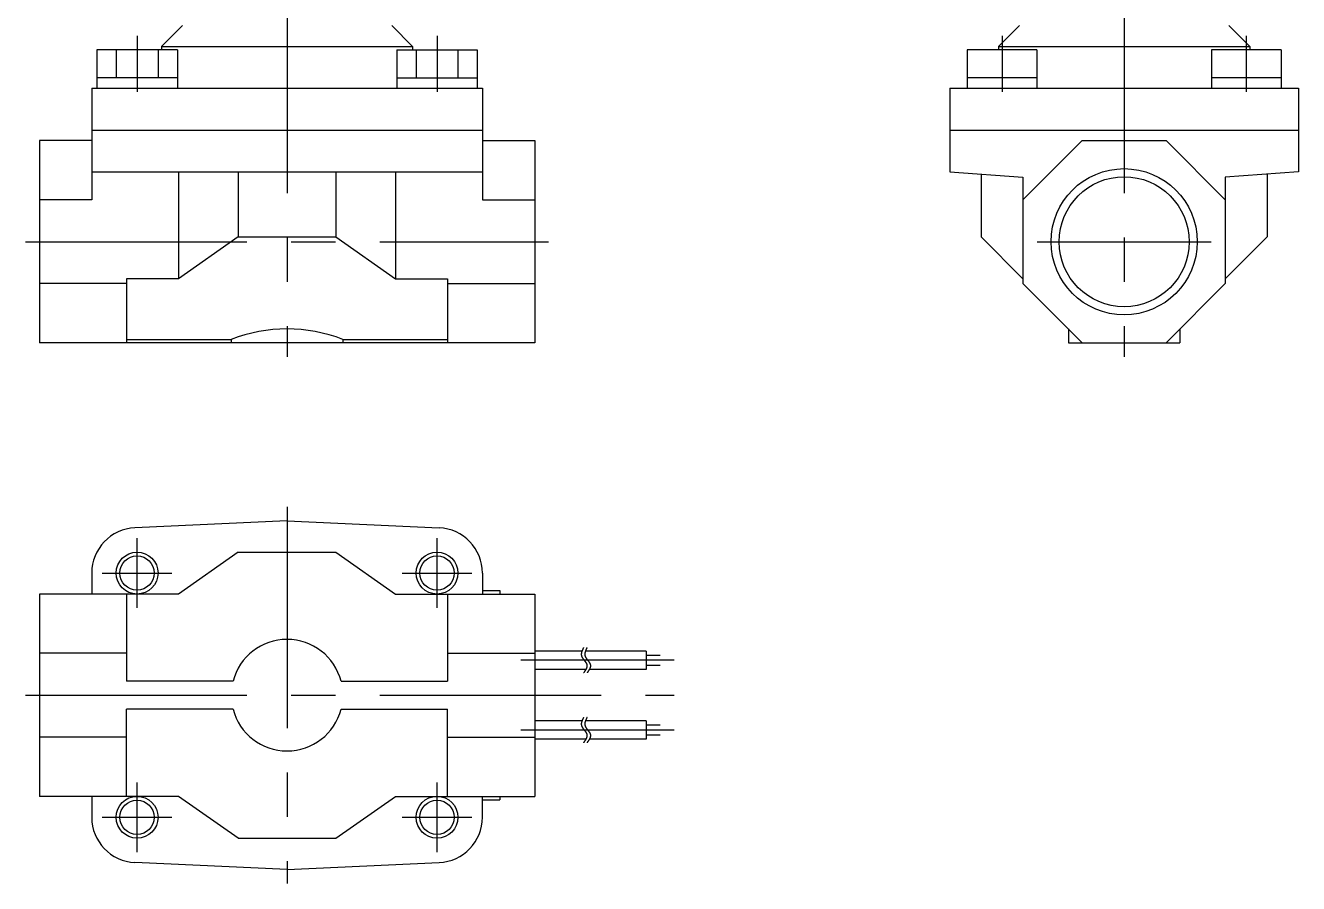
# Model space of a CAD drawing. Extents: x -265 to 25, y -99 to 162.
# Drawn here: x -157.5 to 25, y -92 to 31 of the extents above; entities that cross this region are included whole.
import ezdxf

# ---------------------------------------------------------------- set-up
doc = ezdxf.new("R2010")
doc.units = 0
doc.linetypes.add('CENTER', pattern=[50.8, 31.75, -6.35, 6.35, -6.35])
doc.layers.get('0').update_dxf_attribs({"linetype": 'CONTINUOUS'})
doc.layers.add('CENTER', color=1, linetype='CONTINUOUS')

msp = doc.modelspace()

# ---------------------------------------------------------------- linework, layer by layer
at = {"color": 7, "linetype": 'CONTINUOUS'}
for p, q in [((-135.000019, 31.000008), (-138.000015, 28.000008)), ((-104.99997, 31.000023), (-101.99997, 28.000023)), ((-15, 30.999992), (-17.999992, 27.999992)), ((15.00005, 31.000046), (18.00005, 28.000046)), ((-147.273513, 27.5), (-147.273513, 22)), ((-135.726487, 27.5), (-147.273513, 27.5)), ((-144.5, 27.5), (-144.5, 23.5)), ((-138.5, 27.5), (-138.5, 23.5)), ((-138, 28), (-102, 28)), ((-138, 28), (-138, 27.5)), ((-135.726487, 27.5), (-135.726487, 22)), ((-104.273513, 27.5), (-104.273513, 22)), ((-104.273513, 27.5), (-92.726487, 27.5)), ((-102, 28), (-102, 27.5)), ((-101.5, 27.5), (-101.5, 23.5)), ((-95.5, 27.5), (-95.5, 23.5)), ((-92.726487, 27.5), (-92.726487, 22)), ((-12.499991, 27.5), (-22.500009, 27.5)), ((-22.500009, 27.5), (-22.500009, 22)), ((-18, 28), (18, 28)), ((-18, 28), (-18, 27.5)), ((-17.5, 27.5), (-17.5, 23.5)), ((-12.499991, 27.5), (-12.499991, 22)), ((22.500009, 27.5), (12.499991, 27.5)), ((12.499991, 27.5), (12.499991, 22)), ((17.5, 27.5), (17.5, 23.5)), ((18, 28), (18, 27.5)), ((22.500009, 27.5), (22.500009, 22)), ((-148, 22), (-92, 22)), ((-148, 22), (-148, 6.00609)), ((-135.726487, 23.5), (-147.273513, 23.5)), ((-104.273513, 23.5), (-92.726487, 23.5)), ((-92, 22), (-92, 6.00609)), ((-25, 22), (25, 22)), ((-25, 22), (-25, 10)), ((-12.499991, 23.5), (-22.500009, 23.5)), ((22.500009, 23.5), (12.499991, 23.5)), ((25, 22), (25, 10)), ((-148, 16), (-92, 16)), ((-25, 16), (25, 16)), ((-155.5, 14.5), (-155.5, -14.5)), ((-148, 14.5), (-155.5, 14.5)), ((-92, 14.5), (-84.5, 14.5)), ((-84.5, 14.5), (-84.5, -14.5)), ((-14.5, 6.0061), (-6.006096, 14.50001)), ((-6.006088, 14.5), (6.0061, 14.5)), ((14.5, 6.00609), (6.0061, 14.49999)), ((-148, 10), (-92, 10)), ((-135.568886, 10), (-135.568886, -5.29899)), ((-127, 10), (-127, 0.70101)), ((-113, 10), (-113, 0.70101)), ((-104.431114, 10), (-104.431114, -5.29899)), ((-24.999992, 10), (-14.5, 9.26577)), ((-20.5, 9.68533), (-20.5, 0.70101)), ((-14.5, 9.26577), (-14.5, -6.0061)), ((24.99999, 10), (14.5, 9.26577)), ((14.5, 9.26577), (14.5, -6.0061)), ((20.5, 9.68533), (20.5, 0.70101)), ((-148, 6.00609), (-155.5, 6.00609)), ((-92, 6.00609), (-84.5, 6.00609)), ((-127.000002, 0.70103), (-135.568886, -5.29897)), ((-127, 0.70101), (-113, 0.70101)), ((-113.000003, 0.70102), (-104.431114, -5.29899)), ((-14.5, -5.29898), (-20.5, 0.70101)), ((14.49998, -5.29897), (20.49997, 0.70103)), ((-135.568886, -5.29899), (-143, -5.29899)), ((-143, -5.29899), (-143, -14.5)), ((-104.431114, -5.29899), (-97, -5.29899)), ((-97, -5.29899), (-97, -14.5)), ((-143, -6.0061), (-155.5, -6.0061)), ((-97, -6.0061), (-84.5, -6.0061)), ((-14.500008, -6.00609), (-6.006088, -14.5)), ((14.5, -6.0061), (6.0061, -14.5)), ((-8, -12.5061), (-8, -14.5)), ((8, -12.5061), (8, -14.5)), ((-84.5, -14.5), (-155.5, -14.5)), ((-143, -14), (-128, -14)), ((-128, -14), (-128, -14.5)), ((-112, -14), (-97, -14)), ((-112, -14), (-112, -14.5)), ((-8, -14.5), (8, -14.5)), ((-120, -39.99998), (-141.799908, -41.00691)), ((-120, -39.99998), (-98.200087, -41.00691)), ((-127.000002, -44.49998), (-135.568886, -50.49998)), ((-127, -44.5), (-113, -44.5)), ((-113.000006, -44.5), (-104.431114, -50.50002)), ((-148, -47.5), (-148, -50.5)), ((-92, -47.5), (-92, -50.5)), ((-135.56889, -50.5), (-155.5, -50.5)), ((-155.5, -50.5), (-155.5, -79.5)), ((-143, -50.5), (-143, -63)), ((-104.431111, -50.5), (-84.5, -50.5)), ((-97, -50.5), (-97, -63)), ((-92, -50), (-89.5, -50)), ((-89.5, -50), (-89.5, -50.5)), ((-84.5, -50.5), (-84.5, -79.5)), ((-143, -58.99391), (-155.5, -58.99391)), ((-97, -58.99391), (-84.5, -58.99391)), ((-78.792355, -58.685), (-84.5, -58.685)), ((-77.726845, -58.685), (-84.5, -58.685)), ((-68.5, -58.685), (-77.226845, -58.685)), ((-68.5, -58.685), (-68.5, -61.315)), ((-68.5, -59.25), (-66.5, -59.25)), ((-78.792355, -61.315), (-84.5, -61.315)), ((-77.172359, -61.315), (-84.5, -61.315)), ((-68.5, -61.315), (-76.672359, -61.315)), ((-66.5, -60.75), (-68.5, -60.75)), ((-127.745968, -63), (-143, -63)), ((-112.254033, -63), (-97, -63)), ((-127.745968, -67), (-143, -67)), ((-143, -79.5), (-143, -67)), ((-112.254033, -67), (-97, -67)), ((-97, -79.5), (-97, -67)), ((-78.792355, -68.685), (-84.5, -68.685)), ((-77.726845, -68.685), (-84.5, -68.685)), ((-68.5, -68.685), (-77.226845, -68.685)), ((-68.5, -68.685), (-68.5, -71.315)), ((-68.5, -69.25), (-66.5, -69.25)), ((-143, -71.0061), (-155.5, -71.0061)), ((-97, -71.0061), (-84.5, -71.0061)), ((-66.5, -70.75), (-68.5, -70.75)), ((-78.792355, -71.315), (-84.5, -71.315)), ((-77.172359, -71.315), (-84.5, -71.315)), ((-68.5, -71.315), (-76.672359, -71.315)), ((-135.56889, -79.5), (-155.5, -79.5)), ((-148, -79.5), (-148, -82.5)), ((-126.999996, -85.49998), (-135.568882, -79.49998)), ((-113.00001, -85.49998), (-104.431125, -79.49998)), ((-104.431112, -79.5), (-84.5, -79.5)), ((-92, -82.5), (-92, -79.5)), ((-92, -80), (-89.5, -80)), ((-89.5, -79.5), (-89.5, -80)), ((-127, -85.5), (-113, -85.5)), ((-120, -89.99997), (-141.799904, -88.99304)), ((-120, -89.99997), (-98.20009, -88.99304))]:
    msp.add_line(p, q, dxfattribs=at)
at = {"color": 3}
for points in [[(-77.5, -58.185, 0), (-77.5102, -58.2057, 0), (-77.5205, -58.2264, 0), (-77.5307, -58.2471, 0), (-77.5409, -58.2678, 0), (-77.5511, -58.2884, 0), (-77.5612, -58.3091, 0), (-77.5713, -58.3298, 0), (-77.5813, -58.3504, 0), (-77.5912, -58.3711, 0), (-77.601, -58.3917, 0), (-77.6108, -58.4124, 0), (-77.6204, -58.433, 0), (-77.6299, -58.4536, 0), (-77.6393, -58.4742, 0), (-77.6486, -58.4948, 0), (-77.6578, -58.5154, 0), (-77.6667, -58.5359, 0), (-77.6756, -58.5564, 0), (-77.6842, -58.5769, 0), (-77.6927, -58.5974, 0), (-77.701, -58.6179, 0), (-77.7091, -58.6384, 0), (-77.717, -58.6588, 0), (-77.7247, -58.6792, 0), (-77.7321, -58.6996, 0), (-77.7394, -58.7199, 0), (-77.7464, -58.7402, 0), (-77.7531, -58.7605, 0), (-77.7596, -58.7808, 0), (-77.7657, -58.801, 0), (-77.7717, -58.8212, 0), (-77.7773, -58.8414, 0), (-77.7826, -58.8615, 0), (-77.7876, -58.8816, 0), (-77.7923, -58.9017, 0), (-77.7967, -58.9217, 0), (-77.8008, -58.9417, 0), (-77.8045, -58.9616, 0), (-77.8078, -58.9815, 0), (-77.8108, -59.0014, 0), (-77.8134, -59.0212, 0), (-77.8156, -59.041, 0), (-77.8174, -59.0607, 0), (-77.8189, -59.0804, 0), (-77.8199, -59.1001, 0), (-77.8205, -59.1197, 0), (-77.8206, -59.1392, 0), (-77.8204, -59.1587, 0), (-77.8196, -59.1782, 0), (-77.8185, -59.1976, 0), (-77.8168, -59.2169, 0), (-77.8147, -59.2362, 0), (-77.8121, -59.2554, 0), (-77.809, -59.2746, 0), (-77.8054, -59.2937, 0), (-77.8013, -59.3128, 0), (-77.7966, -59.3318, 0), (-77.7915, -59.3507, 0), (-77.7859, -59.3696, 0), (-77.7798, -59.3885, 0), (-77.7732, -59.4072, 0), (-77.7662, -59.426, 0), (-77.7587, -59.4447, 0), (-77.7508, -59.4633, 0), (-77.7425, -59.4819, 0), (-77.7339, -59.5004, 0), (-77.7248, -59.5189, 0), (-77.7154, -59.5373, 0), (-77.7056, -59.5557, 0), (-77.6955, -59.5741, 0), (-77.6851, -59.5924, 0), (-77.6744, -59.6107, 0), (-77.6634, -59.6289, 0), (-77.6521, -59.6471, 0), (-77.6405, -59.6653, 0), (-77.6287, -59.6834, 0), (-77.6166, -59.7015, 0), (-77.6044, -59.7196, 0), (-77.5919, -59.7376, 0), (-77.5792, -59.7556, 0), (-77.5664, -59.7736, 0), (-77.5534, -59.7916, 0), (-77.5402, -59.8095, 0), (-77.5269, -59.8274, 0), (-77.5135, -59.8453, 0), (-77.5, -59.8631, 0), (-77.4864, -59.881, 0), (-77.4727, -59.8988, 0), (-77.4589, -59.9166, 0), (-77.4451, -59.9344, 0), (-77.4313, -59.9522, 0), (-77.4175, -59.97, 0), (-77.4036, -59.9877, 0), (-77.3897, -60.0055, 0), (-77.3759, -60.0232, 0), (-77.3621, -60.0409, 0), (-77.3484, -60.0587, 0), (-77.3347, -60.0764, 0), (-77.3211, -60.0941, 0), (-77.3076, -60.1118, 0), (-77.2942, -60.1295, 0), (-77.2809, -60.1472, 0), (-77.2678, -60.1649, 0), (-77.2548, -60.1826, 0), (-77.2419, -60.2004, 0), (-77.2293, -60.2181, 0), (-77.2168, -60.2358, 0), (-77.2046, -60.2536, 0), (-77.1926, -60.2713, 0), (-77.1808, -60.2891, 0), (-77.1692, -60.3068, 0), (-77.158, -60.3246, 0), (-77.147, -60.3424, 0), (-77.1363, -60.3602, 0), (-77.1259, -60.3781, 0), (-77.1158, -60.3959, 0), (-77.1061, -60.4138, 0), (-77.0967, -60.4317, 0), (-77.0877, -60.4496, 0), (-77.079, -60.4675, 0), (-77.0708, -60.4855, 0), (-77.063, -60.5035, 0), (-77.0555, -60.5215, 0), (-77.0486, -60.5396, 0), (-77.042, -60.5576, 0), (-77.036, -60.5758, 0), (-77.0304, -60.5939, 0), (-77.0253, -60.6121, 0), (-77.0207, -60.6303, 0), (-77.0167, -60.6486, 0), (-77.0131, -60.6668, 0), (-77.0102, -60.6852, 0), (-77.0077, -60.7035, 0), (-77.0059, -60.722, 0), (-77.0045, -60.7404, 0), (-77.0037, -60.7589, 0), (-77.0035, -60.7774, 0), (-77.0037, -60.796, 0), (-77.0044, -60.8146, 0), (-77.0057, -60.8332, 0), (-77.0074, -60.8519, 0), (-77.0096, -60.8706, 0), (-77.0122, -60.8893, 0), (-77.0153, -60.9081, 0), (-77.0189, -60.9269, 0), (-77.0229, -60.9457, 0), (-77.0273, -60.9646, 0), (-77.0321, -60.9835, 0), (-77.0374, -61.0024, 0), (-77.043, -61.0214, 0), (-77.049, -61.0404, 0), (-77.0554, -61.0594, 0), (-77.0622, -61.0784, 0), (-77.0694, -61.0975, 0), (-77.0768, -61.1166, 0), (-77.0847, -61.1357, 0), (-77.0928, -61.1548, 0), (-77.1013, -61.174, 0), (-77.1101, -61.1932, 0), (-77.1192, -61.2124, 0), (-77.1286, -61.2316, 0), (-77.1383, -61.2509, 0), (-77.1482, -61.2701, 0), (-77.1584, -61.2894, 0), (-77.1689, -61.3087, 0), (-77.1796, -61.3281, 0), (-77.1906, -61.3474, 0), (-77.2018, -61.3668, 0), (-77.2132, -61.3861, 0), (-77.2248, -61.4055, 0), (-77.2366, -61.4249, 0), (-77.2486, -61.4444, 0), (-77.2608, -61.4638, 0), (-77.2731, -61.4832, 0), (-77.2856, -61.5027, 0), (-77.2983, -61.5222, 0), (-77.3111, -61.5416, 0), (-77.324, -61.5611, 0), (-77.3371, -61.5806, 0), (-77.3503, -61.6001, 0), (-77.3635, -61.6196, 0), (-77.3769, -61.6391, 0), (-77.3904, -61.6587, 0), (-77.4039, -61.6782, 0), (-77.4175, -61.6977, 0), (-77.4312, -61.7173, 0), (-77.4449, -61.7368, 0), (-77.4586, -61.7564, 0), (-77.4724, -61.7759, 0), (-77.4862, -61.7955, 0), (-77.5, -61.815, 0)], [(-77, -58.185, 0), (-77.0102, -58.2057, 0), (-77.0205, -58.2264, 0), (-77.0307, -58.2471, 0), (-77.0409, -58.2678, 0), (-77.0511, -58.2884, 0), (-77.0612, -58.3091, 0), (-77.0713, -58.3298, 0), (-77.0813, -58.3504, 0), (-77.0912, -58.3711, 0), (-77.101, -58.3917, 0), (-77.1108, -58.4124, 0), (-77.1204, -58.433, 0), (-77.1299, -58.4536, 0), (-77.1393, -58.4742, 0), (-77.1486, -58.4948, 0), (-77.1578, -58.5154, 0), (-77.1667, -58.5359, 0), (-77.1756, -58.5564, 0), (-77.1842, -58.5769, 0), (-77.1927, -58.5974, 0), (-77.201, -58.6179, 0), (-77.2091, -58.6384, 0), (-77.217, -58.6588, 0), (-77.2247, -58.6792, 0), (-77.2321, -58.6996, 0), (-77.2394, -58.7199, 0), (-77.2464, -58.7402, 0), (-77.2531, -58.7605, 0), (-77.2596, -58.7808, 0), (-77.2657, -58.801, 0), (-77.2717, -58.8212, 0), (-77.2773, -58.8414, 0), (-77.2826, -58.8615, 0), (-77.2876, -58.8816, 0), (-77.2923, -58.9017, 0), (-77.2967, -58.9217, 0), (-77.3008, -58.9417, 0), (-77.3045, -58.9616, 0), (-77.3078, -58.9815, 0), (-77.3108, -59.0014, 0), (-77.3134, -59.0212, 0), (-77.3156, -59.041, 0), (-77.3174, -59.0607, 0), (-77.3189, -59.0804, 0), (-77.3199, -59.1001, 0), (-77.3205, -59.1197, 0), (-77.3206, -59.1392, 0), (-77.3204, -59.1587, 0), (-77.3196, -59.1782, 0), (-77.3185, -59.1976, 0), (-77.3168, -59.2169, 0), (-77.3147, -59.2362, 0), (-77.3121, -59.2554, 0), (-77.309, -59.2746, 0), (-77.3054, -59.2937, 0), (-77.3013, -59.3128, 0), (-77.2966, -59.3318, 0), (-77.2915, -59.3507, 0), (-77.2859, -59.3696, 0), (-77.2798, -59.3885, 0), (-77.2732, -59.4072, 0), (-77.2662, -59.426, 0), (-77.2587, -59.4447, 0), (-77.2508, -59.4633, 0), (-77.2425, -59.4819, 0), (-77.2339, -59.5004, 0), (-77.2248, -59.5189, 0), (-77.2154, -59.5373, 0), (-77.2056, -59.5557, 0), (-77.1955, -59.5741, 0), (-77.1851, -59.5924, 0), (-77.1744, -59.6107, 0), (-77.1634, -59.6289, 0), (-77.1521, -59.6471, 0), (-77.1405, -59.6653, 0), (-77.1287, -59.6834, 0), (-77.1166, -59.7015, 0), (-77.1044, -59.7196, 0), (-77.0919, -59.7376, 0), (-77.0792, -59.7556, 0), (-77.0664, -59.7736, 0), (-77.0534, -59.7916, 0), (-77.0402, -59.8095, 0), (-77.0269, -59.8274, 0), (-77.0135, -59.8453, 0), (-77, -59.8631, 0), (-76.9864, -59.881, 0), (-76.9727, -59.8988, 0), (-76.9589, -59.9166, 0), (-76.9451, -59.9344, 0), (-76.9313, -59.9522, 0), (-76.9175, -59.97, 0), (-76.9036, -59.9877, 0), (-76.8897, -60.0055, 0), (-76.8759, -60.0232, 0), (-76.8621, -60.0409, 0), (-76.8484, -60.0587, 0), (-76.8347, -60.0764, 0), (-76.8211, -60.0941, 0), (-76.8076, -60.1118, 0), (-76.7942, -60.1295, 0), (-76.7809, -60.1472, 0), (-76.7678, -60.1649, 0), (-76.7548, -60.1826, 0), (-76.7419, -60.2004, 0), (-76.7293, -60.2181, 0), (-76.7168, -60.2358, 0), (-76.7046, -60.2536, 0), (-76.6926, -60.2713, 0), (-76.6808, -60.2891, 0), (-76.6692, -60.3068, 0), (-76.658, -60.3246, 0), (-76.647, -60.3424, 0), (-76.6363, -60.3602, 0), (-76.6259, -60.3781, 0), (-76.6158, -60.3959, 0), (-76.6061, -60.4138, 0), (-76.5967, -60.4317, 0), (-76.5877, -60.4496, 0), (-76.579, -60.4675, 0), (-76.5708, -60.4855, 0), (-76.563, -60.5035, 0), (-76.5555, -60.5215, 0), (-76.5486, -60.5396, 0), (-76.542, -60.5576, 0), (-76.536, -60.5758, 0), (-76.5304, -60.5939, 0), (-76.5253, -60.6121, 0), (-76.5207, -60.6303, 0), (-76.5167, -60.6486, 0), (-76.5131, -60.6668, 0), (-76.5102, -60.6852, 0), (-76.5077, -60.7035, 0), (-76.5059, -60.722, 0), (-76.5045, -60.7404, 0), (-76.5037, -60.7589, 0), (-76.5035, -60.7774, 0), (-76.5037, -60.796, 0), (-76.5044, -60.8146, 0), (-76.5057, -60.8332, 0), (-76.5074, -60.8519, 0), (-76.5096, -60.8706, 0), (-76.5122, -60.8893, 0), (-76.5153, -60.9081, 0), (-76.5189, -60.9269, 0), (-76.5229, -60.9457, 0), (-76.5273, -60.9646, 0), (-76.5321, -60.9835, 0), (-76.5374, -61.0024, 0), (-76.543, -61.0214, 0), (-76.549, -61.0404, 0), (-76.5554, -61.0594, 0), (-76.5622, -61.0784, 0), (-76.5694, -61.0975, 0), (-76.5768, -61.1166, 0), (-76.5847, -61.1357, 0), (-76.5928, -61.1548, 0), (-76.6013, -61.174, 0), (-76.6101, -61.1932, 0), (-76.6192, -61.2124, 0), (-76.6286, -61.2316, 0), (-76.6383, -61.2509, 0), (-76.6482, -61.2701, 0), (-76.6584, -61.2894, 0), (-76.6689, -61.3087, 0), (-76.6796, -61.3281, 0), (-76.6906, -61.3474, 0), (-76.7018, -61.3668, 0), (-76.7132, -61.3861, 0), (-76.7248, -61.4055, 0), (-76.7366, -61.4249, 0), (-76.7486, -61.4444, 0), (-76.7608, -61.4638, 0), (-76.7731, -61.4832, 0), (-76.7856, -61.5027, 0), (-76.7983, -61.5222, 0), (-76.8111, -61.5416, 0), (-76.824, -61.5611, 0), (-76.8371, -61.5806, 0), (-76.8503, -61.6001, 0), (-76.8635, -61.6196, 0), (-76.8769, -61.6391, 0), (-76.8904, -61.6587, 0), (-76.9039, -61.6782, 0), (-76.9175, -61.6977, 0), (-76.9312, -61.7173, 0), (-76.9449, -61.7368, 0), (-76.9586, -61.7564, 0), (-76.9724, -61.7759, 0), (-76.9862, -61.7955, 0), (-77, -61.815, 0)], [(-77.5, -68.185, 0), (-77.5102, -68.2057, 0), (-77.5205, -68.2264, 0), (-77.5307, -68.2471, 0), (-77.5409, -68.2678, 0), (-77.5511, -68.2884, 0), (-77.5612, -68.3091, 0), (-77.5713, -68.3298, 0), (-77.5813, -68.3504, 0), (-77.5912, -68.3711, 0), (-77.601, -68.3917, 0), (-77.6108, -68.4124, 0), (-77.6204, -68.433, 0), (-77.6299, -68.4536, 0), (-77.6393, -68.4742, 0), (-77.6486, -68.4948, 0), (-77.6578, -68.5154, 0), (-77.6667, -68.5359, 0), (-77.6756, -68.5564, 0), (-77.6842, -68.5769, 0), (-77.6927, -68.5974, 0), (-77.701, -68.6179, 0), (-77.7091, -68.6384, 0), (-77.717, -68.6588, 0), (-77.7247, -68.6792, 0), (-77.7321, -68.6996, 0), (-77.7394, -68.7199, 0), (-77.7464, -68.7402, 0), (-77.7531, -68.7605, 0), (-77.7596, -68.7808, 0), (-77.7657, -68.801, 0), (-77.7717, -68.8212, 0), (-77.7773, -68.8414, 0), (-77.7826, -68.8615, 0), (-77.7876, -68.8816, 0), (-77.7923, -68.9017, 0), (-77.7967, -68.9217, 0), (-77.8008, -68.9417, 0), (-77.8045, -68.9616, 0), (-77.8078, -68.9815, 0), (-77.8108, -69.0014, 0), (-77.8134, -69.0212, 0), (-77.8156, -69.041, 0), (-77.8174, -69.0607, 0), (-77.8189, -69.0804, 0), (-77.8199, -69.1001, 0), (-77.8205, -69.1197, 0), (-77.8206, -69.1392, 0), (-77.8204, -69.1587, 0), (-77.8196, -69.1782, 0), (-77.8185, -69.1976, 0), (-77.8168, -69.2169, 0), (-77.8147, -69.2362, 0), (-77.8121, -69.2554, 0), (-77.809, -69.2746, 0), (-77.8054, -69.2937, 0), (-77.8013, -69.3128, 0), (-77.7966, -69.3318, 0), (-77.7915, -69.3507, 0), (-77.7859, -69.3696, 0), (-77.7798, -69.3885, 0), (-77.7732, -69.4072, 0), (-77.7662, -69.426, 0), (-77.7587, -69.4447, 0), (-77.7508, -69.4633, 0), (-77.7425, -69.4819, 0), (-77.7339, -69.5004, 0), (-77.7248, -69.5189, 0), (-77.7154, -69.5373, 0), (-77.7056, -69.5557, 0), (-77.6955, -69.5741, 0), (-77.6851, -69.5924, 0), (-77.6744, -69.6107, 0), (-77.6634, -69.6289, 0), (-77.6521, -69.6471, 0), (-77.6405, -69.6653, 0), (-77.6287, -69.6834, 0), (-77.6166, -69.7015, 0), (-77.6044, -69.7196, 0), (-77.5919, -69.7376, 0), (-77.5792, -69.7556, 0), (-77.5664, -69.7736, 0), (-77.5534, -69.7916, 0), (-77.5402, -69.8095, 0), (-77.5269, -69.8274, 0), (-77.5135, -69.8453, 0), (-77.5, -69.8631, 0), (-77.4864, -69.881, 0), (-77.4727, -69.8988, 0), (-77.4589, -69.9166, 0), (-77.4451, -69.9344, 0), (-77.4313, -69.9522, 0), (-77.4175, -69.97, 0), (-77.4036, -69.9877, 0), (-77.3897, -70.0055, 0), (-77.3759, -70.0232, 0), (-77.3621, -70.0409, 0), (-77.3484, -70.0587, 0), (-77.3347, -70.0764, 0), (-77.3211, -70.0941, 0), (-77.3076, -70.1118, 0), (-77.2942, -70.1295, 0), (-77.2809, -70.1472, 0), (-77.2678, -70.1649, 0), (-77.2548, -70.1826, 0), (-77.2419, -70.2004, 0), (-77.2293, -70.2181, 0), (-77.2168, -70.2358, 0), (-77.2046, -70.2536, 0), (-77.1926, -70.2713, 0), (-77.1808, -70.2891, 0), (-77.1692, -70.3068, 0), (-77.158, -70.3246, 0), (-77.147, -70.3424, 0), (-77.1363, -70.3602, 0), (-77.1259, -70.3781, 0), (-77.1158, -70.3959, 0), (-77.1061, -70.4138, 0), (-77.0967, -70.4317, 0), (-77.0877, -70.4496, 0), (-77.079, -70.4675, 0), (-77.0708, -70.4855, 0), (-77.063, -70.5035, 0), (-77.0555, -70.5215, 0), (-77.0486, -70.5396, 0), (-77.042, -70.5576, 0), (-77.036, -70.5758, 0), (-77.0304, -70.5939, 0), (-77.0253, -70.6121, 0), (-77.0207, -70.6303, 0), (-77.0167, -70.6486, 0), (-77.0131, -70.6668, 0), (-77.0102, -70.6852, 0), (-77.0077, -70.7035, 0), (-77.0059, -70.722, 0), (-77.0045, -70.7404, 0), (-77.0037, -70.7589, 0), (-77.0035, -70.7774, 0), (-77.0037, -70.796, 0), (-77.0044, -70.8146, 0), (-77.0057, -70.8332, 0), (-77.0074, -70.8519, 0), (-77.0096, -70.8706, 0), (-77.0122, -70.8893, 0), (-77.0153, -70.9081, 0), (-77.0189, -70.9269, 0), (-77.0229, -70.9457, 0), (-77.0273, -70.9646, 0), (-77.0321, -70.9835, 0), (-77.0374, -71.0024, 0), (-77.043, -71.0214, 0), (-77.049, -71.0404, 0), (-77.0554, -71.0594, 0), (-77.0622, -71.0784, 0), (-77.0694, -71.0975, 0), (-77.0768, -71.1166, 0), (-77.0847, -71.1357, 0), (-77.0928, -71.1548, 0), (-77.1013, -71.174, 0), (-77.1101, -71.1932, 0), (-77.1192, -71.2124, 0), (-77.1286, -71.2316, 0), (-77.1383, -71.2509, 0), (-77.1482, -71.2701, 0), (-77.1584, -71.2894, 0), (-77.1689, -71.3087, 0), (-77.1796, -71.3281, 0), (-77.1906, -71.3474, 0), (-77.2018, -71.3668, 0), (-77.2132, -71.3861, 0), (-77.2248, -71.4055, 0), (-77.2366, -71.4249, 0), (-77.2486, -71.4444, 0), (-77.2608, -71.4638, 0), (-77.2731, -71.4832, 0), (-77.2856, -71.5027, 0), (-77.2983, -71.5222, 0), (-77.3111, -71.5416, 0), (-77.324, -71.5611, 0), (-77.3371, -71.5806, 0), (-77.3503, -71.6001, 0), (-77.3635, -71.6196, 0), (-77.3769, -71.6391, 0), (-77.3904, -71.6587, 0), (-77.4039, -71.6782, 0), (-77.4175, -71.6977, 0), (-77.4312, -71.7173, 0), (-77.4449, -71.7368, 0), (-77.4586, -71.7564, 0), (-77.4724, -71.7759, 0), (-77.4862, -71.7955, 0), (-77.5, -71.815, 0)], [(-77, -68.185, 0), (-77.0102, -68.2057, 0), (-77.0205, -68.2264, 0), (-77.0307, -68.2471, 0), (-77.0409, -68.2678, 0), (-77.0511, -68.2884, 0), (-77.0612, -68.3091, 0), (-77.0713, -68.3298, 0), (-77.0813, -68.3504, 0), (-77.0912, -68.3711, 0), (-77.101, -68.3917, 0), (-77.1108, -68.4124, 0), (-77.1204, -68.433, 0), (-77.1299, -68.4536, 0), (-77.1393, -68.4742, 0), (-77.1486, -68.4948, 0), (-77.1578, -68.5154, 0), (-77.1667, -68.5359, 0), (-77.1756, -68.5564, 0), (-77.1842, -68.5769, 0), (-77.1927, -68.5974, 0), (-77.201, -68.6179, 0), (-77.2091, -68.6384, 0), (-77.217, -68.6588, 0), (-77.2247, -68.6792, 0), (-77.2321, -68.6996, 0), (-77.2394, -68.7199, 0), (-77.2464, -68.7402, 0), (-77.2531, -68.7605, 0), (-77.2596, -68.7808, 0), (-77.2657, -68.801, 0), (-77.2717, -68.8212, 0), (-77.2773, -68.8414, 0), (-77.2826, -68.8615, 0), (-77.2876, -68.8816, 0), (-77.2923, -68.9017, 0), (-77.2967, -68.9217, 0), (-77.3008, -68.9417, 0), (-77.3045, -68.9616, 0), (-77.3078, -68.9815, 0), (-77.3108, -69.0014, 0), (-77.3134, -69.0212, 0), (-77.3156, -69.041, 0), (-77.3174, -69.0607, 0), (-77.3189, -69.0804, 0), (-77.3199, -69.1001, 0), (-77.3205, -69.1197, 0), (-77.3206, -69.1392, 0), (-77.3204, -69.1587, 0), (-77.3196, -69.1782, 0), (-77.3185, -69.1976, 0), (-77.3168, -69.2169, 0), (-77.3147, -69.2362, 0), (-77.3121, -69.2554, 0), (-77.309, -69.2746, 0), (-77.3054, -69.2937, 0), (-77.3013, -69.3128, 0), (-77.2966, -69.3318, 0), (-77.2915, -69.3507, 0), (-77.2859, -69.3696, 0), (-77.2798, -69.3885, 0), (-77.2732, -69.4072, 0), (-77.2662, -69.426, 0), (-77.2587, -69.4447, 0), (-77.2508, -69.4633, 0), (-77.2425, -69.4819, 0), (-77.2339, -69.5004, 0), (-77.2248, -69.5189, 0), (-77.2154, -69.5373, 0), (-77.2056, -69.5557, 0), (-77.1955, -69.5741, 0), (-77.1851, -69.5924, 0), (-77.1744, -69.6107, 0), (-77.1634, -69.6289, 0), (-77.1521, -69.6471, 0), (-77.1405, -69.6653, 0), (-77.1287, -69.6834, 0), (-77.1166, -69.7015, 0), (-77.1044, -69.7196, 0), (-77.0919, -69.7376, 0), (-77.0792, -69.7556, 0), (-77.0664, -69.7736, 0), (-77.0534, -69.7916, 0), (-77.0402, -69.8095, 0), (-77.0269, -69.8274, 0), (-77.0135, -69.8453, 0), (-77, -69.8631, 0), (-76.9864, -69.881, 0), (-76.9727, -69.8988, 0), (-76.9589, -69.9166, 0), (-76.9451, -69.9344, 0), (-76.9313, -69.9522, 0), (-76.9175, -69.97, 0), (-76.9036, -69.9877, 0), (-76.8897, -70.0055, 0), (-76.8759, -70.0232, 0), (-76.8621, -70.0409, 0), (-76.8484, -70.0587, 0), (-76.8347, -70.0764, 0), (-76.8211, -70.0941, 0), (-76.8076, -70.1118, 0), (-76.7942, -70.1295, 0), (-76.7809, -70.1472, 0), (-76.7678, -70.1649, 0), (-76.7548, -70.1826, 0), (-76.7419, -70.2004, 0), (-76.7293, -70.2181, 0), (-76.7168, -70.2358, 0), (-76.7046, -70.2536, 0), (-76.6926, -70.2713, 0), (-76.6808, -70.2891, 0), (-76.6692, -70.3068, 0), (-76.658, -70.3246, 0), (-76.647, -70.3424, 0), (-76.6363, -70.3602, 0), (-76.6259, -70.3781, 0), (-76.6158, -70.3959, 0), (-76.6061, -70.4138, 0), (-76.5967, -70.4317, 0), (-76.5877, -70.4496, 0), (-76.579, -70.4675, 0), (-76.5708, -70.4855, 0), (-76.563, -70.5035, 0), (-76.5555, -70.5215, 0), (-76.5486, -70.5396, 0), (-76.542, -70.5576, 0), (-76.536, -70.5758, 0), (-76.5304, -70.5939, 0), (-76.5253, -70.6121, 0), (-76.5207, -70.6303, 0), (-76.5167, -70.6486, 0), (-76.5131, -70.6668, 0), (-76.5102, -70.6852, 0), (-76.5077, -70.7035, 0), (-76.5059, -70.722, 0), (-76.5045, -70.7404, 0), (-76.5037, -70.7589, 0), (-76.5035, -70.7774, 0), (-76.5037, -70.796, 0), (-76.5044, -70.8146, 0), (-76.5057, -70.8332, 0), (-76.5074, -70.8519, 0), (-76.5096, -70.8706, 0), (-76.5122, -70.8893, 0), (-76.5153, -70.9081, 0), (-76.5189, -70.9269, 0), (-76.5229, -70.9457, 0), (-76.5273, -70.9646, 0), (-76.5321, -70.9835, 0), (-76.5374, -71.0024, 0), (-76.543, -71.0214, 0), (-76.549, -71.0404, 0), (-76.5554, -71.0594, 0), (-76.5622, -71.0784, 0), (-76.5694, -71.0975, 0), (-76.5768, -71.1166, 0), (-76.5847, -71.1357, 0), (-76.5928, -71.1548, 0), (-76.6013, -71.174, 0), (-76.6101, -71.1932, 0), (-76.6192, -71.2124, 0), (-76.6286, -71.2316, 0), (-76.6383, -71.2509, 0), (-76.6482, -71.2701, 0), (-76.6584, -71.2894, 0), (-76.6689, -71.3087, 0), (-76.6796, -71.3281, 0), (-76.6906, -71.3474, 0), (-76.7018, -71.3668, 0), (-76.7132, -71.3861, 0), (-76.7248, -71.4055, 0), (-76.7366, -71.4249, 0), (-76.7486, -71.4444, 0), (-76.7608, -71.4638, 0), (-76.7731, -71.4832, 0), (-76.7856, -71.5027, 0), (-76.7983, -71.5222, 0), (-76.8111, -71.5416, 0), (-76.824, -71.5611, 0), (-76.8371, -71.5806, 0), (-76.8503, -71.6001, 0), (-76.8635, -71.6196, 0), (-76.8769, -71.6391, 0), (-76.8904, -71.6587, 0), (-76.9039, -71.6782, 0), (-76.9175, -71.6977, 0), (-76.9312, -71.7173, 0), (-76.9449, -71.7368, 0), (-76.9586, -71.7564, 0), (-76.9724, -71.7759, 0), (-76.9862, -71.7955, 0), (-77, -71.815, 0)]]:
    msp.add_polyline3d(points, dxfattribs=at)
at = {"color": 3, "linetype": 'CONTINUOUS'}
for centre, radius in [((0, 0), 10.4775), ((-141.5, -47.5), 3), ((-98.5, -47.5), 3), ((-141.5, -82.5), 3), ((-98.5, -82.5), 3)]:
    msp.add_circle(centre, radius, dxfattribs=at)
at = {"color": 7, "linetype": 'CONTINUOUS'}
for centre, radius in [((0, 0), 9.3155), ((-141.5, -47.5), 2.4585), ((-98.5, -47.5), 2.4585), ((-141.5, -82.5), 2.4585), ((-98.5, -82.5), 2.4585)]:
    msp.add_circle(centre, radius, dxfattribs=at)
for centre, radius, start, end in [((-120, -34.6734), 22.167309, 68.845015, 111.155), ((-141.5, -47.5), 6.5, 92.644549, 179.99996), ((-98.5, -47.5), 6.5, 0, 87.355415), ((-120, -65), 8, 14.477511, 165.5225), ((-120, -65), 8, 194.4775, 345.52249), ((-141.5, -82.5), 6.5, 179.99998, 267.35541), ((-98.5, -82.5), 6.5, 272.64453, 359.99995)]:
    msp.add_arc(centre, radius, start, end, dxfattribs=at)
at = {"layer": 'CENTER', "color": 1, "linetype": 'CENTER'}
for p, q in [((-120, 89.5), (-120, -16.5)), ((0, 89.5), (0, -16.5)), ((-141.5, 29.5), (-141.5, 21.5)), ((-98.5, 29.5), (-98.5, 21.5)), ((-17.5, 29.5), (-17.5, 21.5)), ((17.5, 29.5), (17.5, 21.5)), ((-157.5, 0), (-82.5, 0)), ((-12.4775, 0), (12.4775, 0)), ((-120, -37.99998), (-120, -91.99997)), ((-141.5, -52.5), (-141.5, -42.5)), ((-98.5, -52.5), (-98.5, -42.5)), ((-146.5, -47.5), (-136.5, -47.5)), ((-103.5, -47.5), (-93.5, -47.5)), ((-64.5, -60), (-86.5, -60)), ((-157.5, -65), (-64.5, -65)), ((-64.5, -70), (-86.5, -70)), ((-141.5, -87.5), (-141.5, -77.5)), ((-98.5, -87.5), (-98.5, -77.5)), ((-146.5, -82.5), (-136.5, -82.5)), ((-103.5, -82.5), (-93.5, -82.5))]:
    msp.add_line(p, q, dxfattribs=at)

doc.saveas('drawing.dxf')
